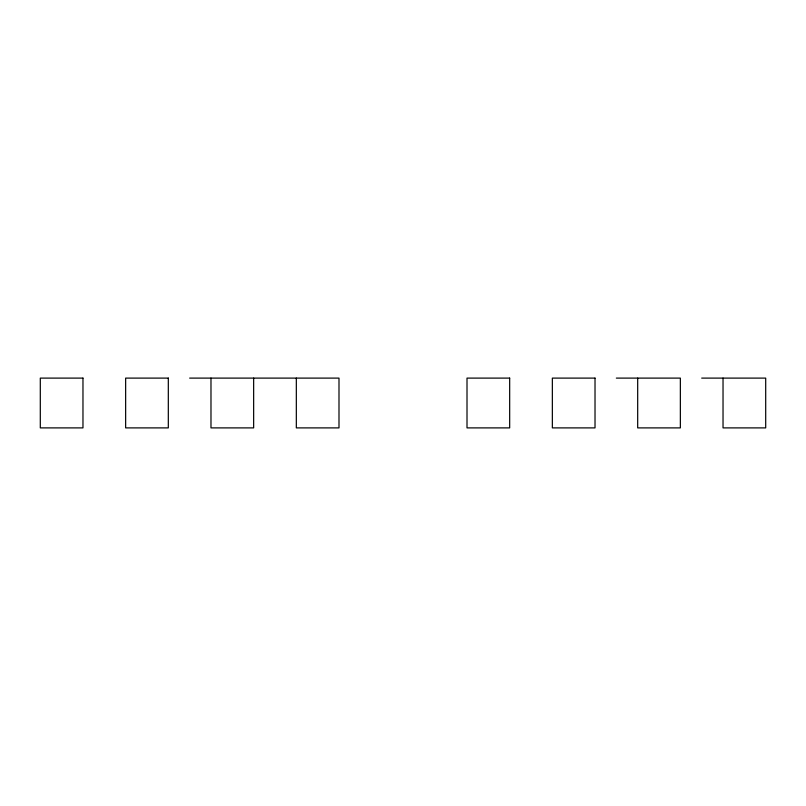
<?xml version="1.0" encoding="UTF-8"?>
<svg xmlns="http://www.w3.org/2000/svg" width="806" height="806" viewBox="0 0 806 806"><rect width="100%" height="100%" fill="white"/><g stroke="black" fill="none" stroke-linecap="round" stroke-linejoin="round"><path stroke-width="1.21" d="M189.652 378.105L338.994 378.105L338.994 427.895L296.326 427.895L296.326 378.105M616.348 378.105L680.355 378.105L680.355 427.895L637.687 427.895L637.687 378.105M701.694 378.105L765.7 378.105L765.7 427.895L723.032 427.895L723.032 378.105M253.648 378.105L253.648 427.895L210.981 427.895L210.981 378.105M82.968 378.105L40.3 378.105L40.3 427.895L82.968 427.895L82.968 378.105M168.313 378.105L125.645 378.105L125.645 427.895L168.313 427.895L168.313 378.105M509.674 378.105L467.006 378.105L467.006 427.895L509.674 427.895L509.674 378.105M595.019 378.105L552.352 378.105L552.352 427.895L595.019 427.895L595.019 378.105"/></g></svg>
